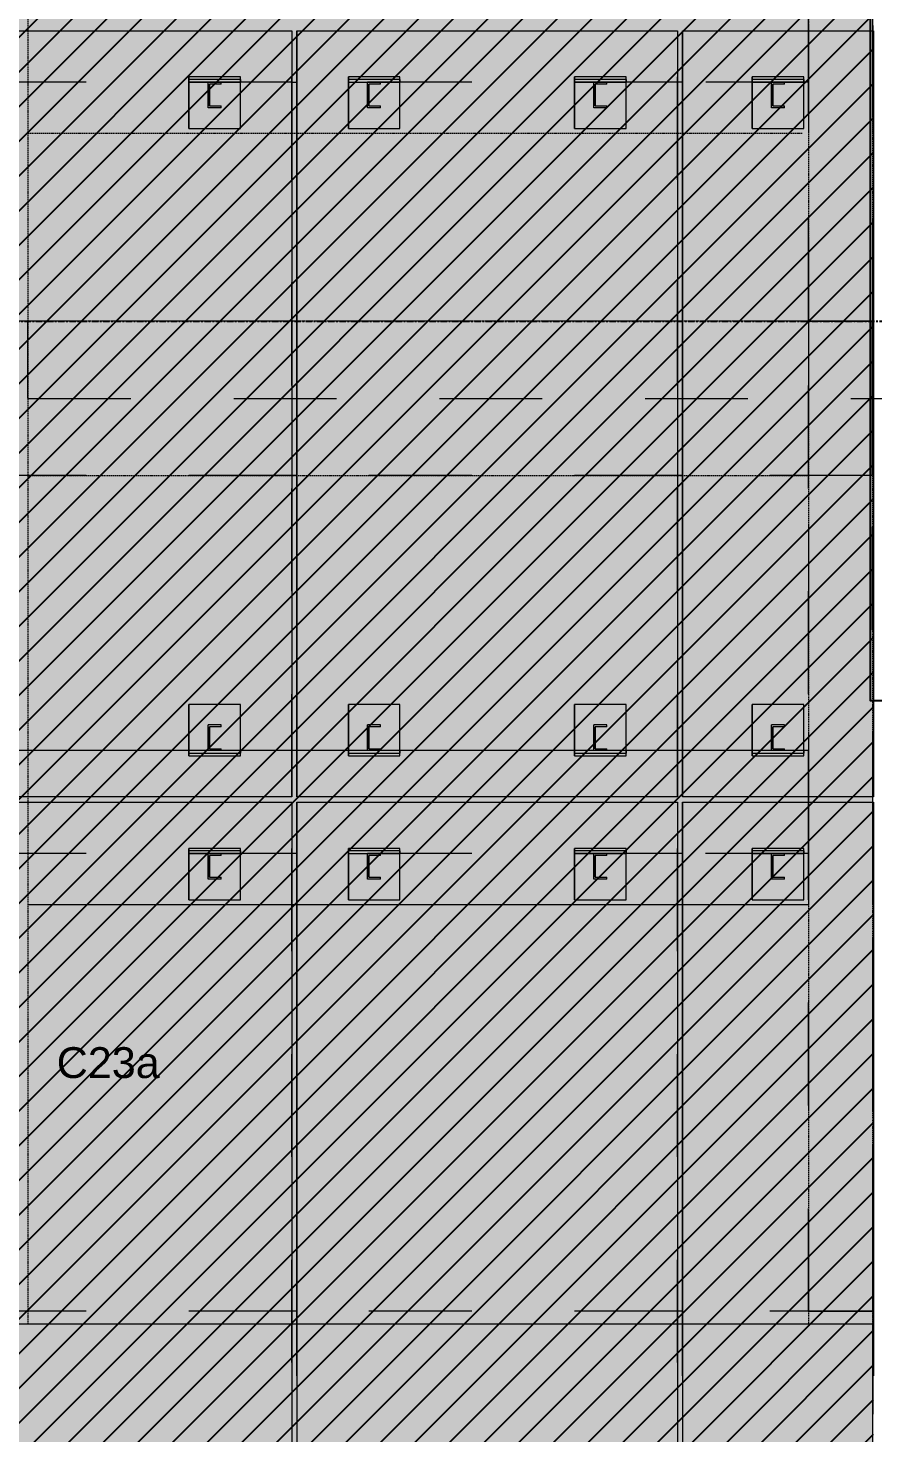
# Model space of a CAD drawing. Header units: millimetres. Extents: x 652937 to 1670132, y 1473552 to 2851037.
# Drawn here: x 766808 to 770093, y 1515147 to 1520610 of the extents above; entities that cross this region are included whole.
import ezdxf
from ezdxf.xclip import XClip

# ---------------------------------------------------------------- set-up
doc = ezdxf.new("R2010")
doc.units = ezdxf.units.MM
doc.header["$XCLIPFRAME"] = 0
for name, pattern in [('HIDDEN', [0.375, 0.25, -0.125]), ('TA_GL_005.00000', [13.75, 5, -1.25, 1.25, -1.25, 5]), ('XKITLINE00', [0]), ('XKITLINE02', [4, 2, -2])]:
    doc.linetypes.add(name, pattern=pattern)
doc.layers.add('000 - 0_HIDE_OBJ_FRAMING_DEF_SUB', color=1, linetype='Continuous', plot=False)
for name, color, linetype in [('000 - 0_SYM_DWG_GRIDLINE_MAIN_COLOR_251', 251, 'Continuous'), ('000 - CONCRETE_WALL_HATCH_', 251, 'Continuous'), ('000 - CONCRETE_WALL_MAIN_COLOR_2', 1, 'Continuous'), ('000 - H A T C H', 9, 'Continuous'), ('CVA044__', 2, 'Continuous')]:
    doc.layers.add(name, color=color, linetype=linetype)
doc.layers.add('A-230-M_FLOOR', color=2, linetype='Continuous', lineweight=25)
doc.layers.add('Part', color=2, linetype='Continuous', lineweight=0)
doc.styles.add('Arial', font='arial.ttf')
doc.styles.add('TA', font='', dxfattribs={"height": 4.5})
doc.styles.get('TA').set_extended_font_data('Cordia New')

# ---------------------------------------------------------------- blocks, each defined once
blk = doc.blocks.new('E2')
at = {"layer": '000 - 0_HIDE_OBJ_FRAMING_DEF_SUB'}
blk.add_lwpolyline([(1661279.1, 114870), (1659779.1, 114870), (1659779.1, 105925), (1661279.1, 105925)], close=True, dxfattribs=at)
blk = doc.blocks.new('12')
at = {"layer": 'Part', "color": 253, "linetype": 'XKITLINE00', "lineweight": 0}
for points in [[(663517.0716, 1524493.4016), (663517.0716, 1524496.3816), (663518.5516, 1524496.3816), (663518.5516, 1524493.4016)], [(663518.5716, 1524493.4016), (663518.5716, 1524496.3816), (663520.0516, 1524496.3816), (663520.0516, 1524493.4016)], [(663520.0716, 1524493.4016), (663520.0716, 1524496.3816), (663520.8136, 1524496.3816), (663520.8136, 1524493.4016)]]:
    blk.add_lwpolyline(points, close=True, dxfattribs=at)
for points in [[(663517.0716, 1524491.1503), (663517.0716, 1524493.3816), (663518.5516, 1524493.3816), (663518.5516, 1524491.1503)], [(663518.5716, 1524491.1503), (663518.5716, 1524493.3816), (663520.0516, 1524493.3816), (663520.0516, 1524491.1503)], [(663520.0716, 1524491.1503), (663520.0716, 1524493.3816), (663520.8136, 1524493.3816), (663520.8136, 1524491.1503)]]:
    blk.add_lwpolyline(points, dxfattribs=at)
blk = doc.blocks.new('PP18_ENT3_SE_ELE2-1')
at = {"layer": 'A-230-M_FLOOR', "color": 3, "lineweight": 9}
blk.add_lwpolyline([(3835, 102450), (-4915, 102450), (-4915, 103500), (-19710, 103500)], dxfattribs=at)
at = {"layer": 'Part', "color": 1, "linetype": 'HIDDEN', "lineweight": 0, "ltscale": 20}
blk.add_line((-5190, 108130), (-8200, 108130), dxfattribs=at)
at = {"layer": 'Part', "color": 1, "linetype": 'XKITLINE00', "lineweight": 0}
for p, q in [((-5165, 105730), (-8200, 105730)), ((-5165, 105130), (-8200, 105130))]:
    blk.add_line(p, q, dxfattribs=at)
at = {"layer": 'Part', "linetype": 'HIDDEN', "lineweight": 0, "ltscale": 20}
for points in [[(-8200, 103500), (-8200, 114420), (-8450, 114420), (-8450, 103500)], [(-4915, 103500), (-4915, 114420), (-5165, 114420), (-5165, 103500)], [(-5165, 107400), (-8200, 107400)], [(-8200, 106800), (-5165, 106800)]]:
    blk.add_lwpolyline(points, dxfattribs=at)
at = {"color": 4, "xscale": 1000, "yscale": 1000, "zscale": 1000}
blk.add_blockref('12', (-663525726.6, -1524387851.6), dxfattribs=at)
blk.add_blockref('E2', (-1664704.6, 0))
at = {"layer": 'CVA044__', "color": 3, "style": 'Arial'}
blk.add_text('C23a', height=120, dxfattribs=at).set_placement((-8089.3, 104456.7))
blk = doc.blocks.new('*A25143587')
at = {"layer": 'Part', "linetype": 'XKITLINE02', "lineweight": 0}
for p, q in [((226.217337, 31.472868), (226.217337, 47.972868)), ((226.217337, 47.972868), (226.217339, 47.972868)), ((226.217337, 47.972868), (227.467339, 47.972868)), ((226.217339, 47.972868), (226.217339, 37.222868)), ((227.467337, 31.472868), (227.467337, 47.972868)), ((227.467339, 47.972868), (227.467339, 37.222868)), ((226.217339, 37.122868), (226.217339, 31.472868)), ((227.467339, 37.122868), (227.467339, 31.472868)), ((226.217339, 31.472868), (226.217337, 31.472868)), ((226.217337, 31.472868), (227.467339, 31.472868))]:
    blk.add_line(p, q, dxfattribs=at)
at = {"layer": 'Part', "linetype": 'XKITLINE00', "lineweight": 0}
for p, q in [((226.217339, 37.222868), (226.217339, 37.122868)), ((227.467339, 37.222868), (227.467339, 37.122868))]:
    blk.add_line(p, q, dxfattribs=at)
blk = doc.blocks.new('*A25213594')
at = {"layer": 'Part', "linetype": 'XKITLINE00', "lineweight": 0}
for p, q in [((208.767361, 37.122868), (216.167361, 37.122868)), ((216.167361, 37.122868), (216.167361, 22.222868)), ((216.167361, 22.222868), (208.767361, 22.222868)), ((208.767361, 22.122868), (216.167361, 22.122868)), ((216.167361, 22.122868), (216.167361, 7.222868))]:
    blk.add_line(p, q, dxfattribs=at)
at = {"layer": 'Part', "linetype": 'XKITLINE02', "lineweight": 0}
for p, q in [((216.16736, 22.222868), (216.16736, 37.122868)), ((216.16736, 7.222868), (216.16736, 22.122868))]:
    blk.add_line(p, q, dxfattribs=at)
blk = doc.blocks.new('*A25223595')
at = {"layer": 'Part', "linetype": 'XKITLINE00', "lineweight": 0}
for p, q in [((216.26736, 37.122868), (216.267361, 37.122868)), ((216.267361, 37.122868), (223.667361, 37.122868)), ((216.267361, 37.122868), (216.267361, 22.222868)), ((223.667361, 37.122868), (223.667361, 22.222868)), ((216.267361, 22.222868), (216.26736, 22.222868)), ((223.667361, 22.222868), (216.267361, 22.222868)), ((216.26736, 22.122868), (216.267361, 22.122868)), ((216.267361, 22.122868), (223.667361, 22.122868)), ((216.267361, 22.122868), (216.267361, 7.222868)), ((223.667361, 22.122868), (223.667361, 7.222868))]:
    blk.add_line(p, q, dxfattribs=at)
at = {"layer": 'Part', "linetype": 'XKITLINE02', "lineweight": 0}
for p, q in [((216.267361, 37.122868), (216.26736, 37.122868)), ((216.26736, 37.122868), (216.26736, 22.222868)), ((223.66736, 22.222868), (223.66736, 37.122868)), ((216.267361, 22.222868), (216.26736, 22.222868)), ((216.267361, 22.122868), (216.26736, 22.122868)), ((216.26736, 22.122868), (216.26736, 7.222868)), ((223.66736, 7.222868), (223.66736, 22.122868))]:
    blk.add_line(p, q, dxfattribs=at)
blk = doc.blocks.new('*A25233596')
at = {"layer": 'Part', "linetype": 'XKITLINE00', "lineweight": 0}
for p, q in [((223.76736, 37.122868), (223.767361, 37.122868)), ((223.767361, 37.122868), (227.477361, 37.122868)), ((223.767361, 37.122868), (223.767361, 22.222868)), ((223.767361, 22.222868), (223.76736, 22.222868)), ((227.477361, 22.222868), (223.767361, 22.222868)), ((223.76736, 22.122868), (223.767361, 22.122868)), ((223.767361, 22.122868), (227.477361, 22.122868)), ((223.767361, 22.122868), (223.767361, 7.222868))]:
    blk.add_line(p, q, dxfattribs=at)
at = {"layer": 'Part', "linetype": 'XKITLINE02', "lineweight": 0}
for p, q in [((223.767361, 37.122868), (223.76736, 37.122868)), ((223.76736, 37.122868), (223.76736, 22.222868)), ((223.767361, 22.222868), (223.76736, 22.222868)), ((223.767361, 22.122868), (223.76736, 22.122868)), ((223.76736, 22.122868), (223.76736, 7.222868))]:
    blk.add_line(p, q, dxfattribs=at)
blk = doc.blocks.new('*A25333606')
at = {"layer": 'Part', "linetype": 'XKITLINE02', "lineweight": 0}
for p, q in [((231.017338, 31.472868), (211.037336, 31.472868)), ((211.037338, 29.972868), (211.037338, 31.472868)), ((231.017338, 29.972868), (231.017338, 31.472868)), ((211.037336, 29.972868), (231.017338, 29.972868))]:
    blk.add_line(p, q, dxfattribs=at)
blk = doc.blocks.new('*A25343607')
at = {"layer": 'Part', "linetype": 'XKITLINE02', "lineweight": 0}
for p, q in [((226.21236, 23.122868), (186.267361, 23.122868)), ((216.167361, 23.122868), (208.767361, 23.122868)), ((223.667361, 23.122868), (216.267361, 23.122868)), ((226.212359, 21.122868), (226.212359, 23.122868)), ((226.212359, 23.122868), (226.21236, 23.122868)), ((226.21236, 23.122868), (226.21236, 21.122868)), ((216.167361, 21.122868), (208.767361, 21.122868)), ((223.667361, 21.122868), (216.267361, 21.122868)), ((226.21236, 21.122868), (223.767361, 21.122868)), ((226.21236, 21.122868), (226.212359, 21.122868))]:
    blk.add_line(p, q, dxfattribs=at)
at = {"layer": 'Part', "linetype": 'XKITLINE00', "lineweight": 0}
for p, q in [((216.267361, 23.122868), (216.167361, 23.122868)), ((223.767361, 23.122868), (223.667361, 23.122868)), ((216.267361, 21.122868), (216.167361, 21.122868)), ((223.767361, 21.122868), (223.667361, 21.122868))]:
    blk.add_line(p, q, dxfattribs=at)
blk = doc.blocks.new('*A25353608')
at = {"layer": 'Part', "linetype": 'XKITLINE02', "lineweight": 0}
for p, q in [((216.167361, 12.222868), (208.767361, 12.222868)), ((223.667361, 12.222868), (216.267361, 12.222868)), ((227.464095, 12.222868), (223.767361, 12.222868)), ((227.464039, 12.222868), (227.464039, 7.222868)), ((227.464095, 12.222868), (227.464095, 7.222868))]:
    blk.add_line(p, q, dxfattribs=at)
at = {"layer": 'Part', "linetype": 'XKITLINE00', "lineweight": 0}
for p, q in [((216.267361, 12.222868), (216.167361, 12.222868)), ((223.767361, 12.222868), (223.667361, 12.222868))]:
    blk.add_line(p, q, dxfattribs=at)
blk = doc.blocks.new('*A25363609')
at = {"layer": 'Part', "linetype": 'XKITLINE02', "lineweight": 0}
for p, q in [((197.537361, 31.472868), (197.537359, 31.472868)), ((197.537359, 31.472868), (197.537359, 28.472868)), ((201.167361, 31.472868), (197.537359, 31.472868)), ((197.537361, 28.472868), (197.537361, 31.472868)), ((208.667361, 31.472868), (201.267361, 31.472868)), ((216.167361, 31.472868), (208.767361, 31.472868)), ((223.667361, 31.472868), (216.267361, 31.472868)), ((227.462361, 31.472868), (223.767361, 31.472868)), ((227.462359, 28.472868), (227.462359, 31.472868)), ((227.462361, 28.472868), (227.462361, 31.472868)), ((197.537359, 28.472868), (197.537361, 28.472868)), ((201.167361, 28.472868), (197.537359, 28.472868)), ((208.667361, 28.472868), (201.267361, 28.472868)), ((216.167361, 28.472868), (208.767361, 28.472868)), ((223.667361, 28.472868), (216.267361, 28.472868)), ((227.462361, 28.472868), (223.767361, 28.472868))]:
    blk.add_line(p, q, dxfattribs=at)
at = {"layer": 'Part', "linetype": 'XKITLINE00', "lineweight": 0}
for p, q in [((201.267361, 31.472868), (201.167361, 31.472868)), ((208.767361, 31.472868), (208.667361, 31.472868)), ((216.267361, 31.472868), (216.167361, 31.472868)), ((223.767361, 31.472868), (223.667361, 31.472868)), ((201.267361, 28.472868), (201.167361, 28.472868)), ((208.767361, 28.472868), (208.667361, 28.472868)), ((216.267361, 28.472868), (216.167361, 28.472868)), ((223.767361, 28.472868), (223.667361, 28.472868))]:
    blk.add_line(p, q, dxfattribs=at)
blk = doc.blocks.new('*A25753648')
at = {"layer": 'Part', "linetype": 'XKITLINE02', "lineweight": 0}
for p, q in [((227.462361, 31.472868), (227.462359, 31.472868)), ((227.462359, 31.472868), (227.462359, 25.472868)), ((227.477361, 31.472868), (227.462359, 31.472868)), ((227.462361, 25.472868), (227.462361, 31.472868)), ((227.462359, 25.472868), (227.462361, 25.472868)), ((227.477361, 25.472868), (227.462359, 25.472868))]:
    blk.add_line(p, q, dxfattribs=at)
blk = doc.blocks.new('*A25763649')
at = {"layer": 'Part', "linetype": 'XKITLINE02', "lineweight": 0}
for p, q in [((227.467338, 31.472868), (227.467338, 33.472868)), ((227.467338, 33.472868), (227.477361, 33.472868)), ((227.467339, 31.472868), (227.467339, 33.472868)), ((227.477361, 31.472868), (227.467338, 31.472868))]:
    blk.add_line(p, q, dxfattribs=at)
blk = doc.blocks.new('*A27493822')
at = {"layer": 'Part', "linetype": 'XKITLINE02', "lineweight": 0}
for p, q in [((215.167407, 21.172868), (214.167406, 21.172868)), ((214.167406, 21.172868), (214.167406, 21.122868)), ((214.167406, 21.122868), (215.167407, 21.122868)), ((214.167407, 21.172868), (214.167407, 21.122868)), ((215.167406, 21.172868), (215.167407, 21.172868)), ((215.167406, 21.172868), (215.167406, 21.122868)), ((215.167406, 21.122868), (215.167407, 21.122868)), ((215.167407, 21.122868), (215.167407, 21.172868))]:
    blk.add_line(p, q, dxfattribs=at)
blk = doc.blocks.new('*A27503823')
at = {"layer": 'Part', "linetype": 'XKITLINE02', "lineweight": 0}
for p, q in [((215.167407, 23.122868), (214.167406, 23.122868)), ((214.167406, 23.122868), (214.167406, 23.072868)), ((214.167406, 23.072868), (215.167407, 23.072868)), ((214.167407, 23.122868), (214.167407, 23.072868)), ((215.167406, 23.122868), (215.167407, 23.122868)), ((215.167406, 23.122868), (215.167406, 23.072868)), ((215.167406, 23.072868), (215.167407, 23.072868)), ((215.167407, 23.072868), (215.167407, 23.122868))]:
    blk.add_line(p, q, dxfattribs=at)
blk = doc.blocks.new('*A27513824')
at = {"layer": 'Part', "linetype": 'XKITLINE02', "lineweight": 0}
for p, q in [((222.667407, 21.172868), (221.667406, 21.172868)), ((221.667406, 21.172868), (221.667406, 21.122868)), ((221.667406, 21.122868), (222.667407, 21.122868)), ((221.667407, 21.172868), (221.667407, 21.122868)), ((222.667406, 21.172868), (222.667407, 21.172868)), ((222.667406, 21.172868), (222.667406, 21.122868)), ((222.667406, 21.122868), (222.667407, 21.122868)), ((222.667407, 21.122868), (222.667407, 21.172868))]:
    blk.add_line(p, q, dxfattribs=at)
blk = doc.blocks.new('*A27523825')
at = {"layer": 'Part', "linetype": 'XKITLINE02', "lineweight": 0}
for p, q in [((218.267407, 21.172868), (217.267406, 21.172868)), ((217.267406, 21.172868), (217.267406, 21.122868)), ((217.267406, 21.122868), (218.267407, 21.122868)), ((217.267407, 21.172868), (217.267407, 21.122868)), ((218.267406, 21.172868), (218.267407, 21.172868)), ((218.267406, 21.172868), (218.267406, 21.122868)), ((218.267406, 21.122868), (218.267407, 21.122868)), ((218.267407, 21.122868), (218.267407, 21.172868))]:
    blk.add_line(p, q, dxfattribs=at)
blk = doc.blocks.new('*A27533826')
at = {"layer": 'Part', "linetype": 'XKITLINE02', "lineweight": 0}
for p, q in [((222.667407, 23.122868), (221.667406, 23.122868)), ((221.667406, 23.122868), (221.667406, 23.072868)), ((221.667406, 23.072868), (222.667407, 23.072868)), ((221.667407, 23.122868), (221.667407, 23.072868)), ((222.667406, 23.122868), (222.667407, 23.122868)), ((222.667406, 23.122868), (222.667406, 23.072868)), ((222.667406, 23.072868), (222.667407, 23.072868)), ((222.667407, 23.072868), (222.667407, 23.122868))]:
    blk.add_line(p, q, dxfattribs=at)
blk = doc.blocks.new('*A27543827')
at = {"layer": 'Part', "linetype": 'XKITLINE02', "lineweight": 0}
for p, q in [((218.267407, 23.122868), (217.267406, 23.122868)), ((217.267406, 23.122868), (217.267406, 23.072868)), ((217.267406, 23.072868), (218.267407, 23.072868)), ((217.267407, 23.122868), (217.267407, 23.072868)), ((218.267406, 23.122868), (218.267407, 23.122868)), ((218.267406, 23.122868), (218.267406, 23.072868)), ((218.267406, 23.072868), (218.267407, 23.072868)), ((218.267407, 23.072868), (218.267407, 23.122868))]:
    blk.add_line(p, q, dxfattribs=at)
blk = doc.blocks.new('*A27553828')
at = {"layer": 'Part', "linetype": 'XKITLINE02', "lineweight": 0}
for p, q in [((226.122407, 23.122868), (225.122406, 23.122868)), ((225.122406, 23.122868), (225.122406, 23.072868)), ((225.122406, 23.072868), (226.122407, 23.072868)), ((225.122407, 23.122868), (225.122407, 23.072868)), ((226.122406, 23.122868), (226.122407, 23.122868)), ((226.122406, 23.122868), (226.122406, 23.072868)), ((226.122406, 23.072868), (226.122407, 23.072868)), ((226.122407, 23.072868), (226.122407, 23.122868))]:
    blk.add_line(p, q, dxfattribs=at)
blk = doc.blocks.new('*A27563829')
at = {"layer": 'Part', "linetype": 'XKITLINE02', "lineweight": 0}
for p, q in [((226.122407, 21.172868), (225.122406, 21.172868)), ((225.122406, 21.172868), (225.122406, 21.122868)), ((225.122406, 21.122868), (226.122407, 21.122868)), ((225.122407, 21.172868), (225.122407, 21.122868)), ((226.122406, 21.172868), (226.122407, 21.172868)), ((226.122406, 21.172868), (226.122406, 21.122868)), ((226.122406, 21.122868), (226.122407, 21.122868)), ((226.122407, 21.122868), (226.122407, 21.172868))]:
    blk.add_line(p, q, dxfattribs=at)
blk = doc.blocks.new('*A27693842')
at = {"layer": 'Part', "linetype": 'XKITLINE02', "lineweight": 0}
for p, q in [((215.167392, 24.022868), (214.16739, 24.022868)), ((214.16739, 24.022868), (214.16739, 23.022868)), ((214.167392, 23.022868), (214.167392, 24.022868)), ((215.16739, 23.022868), (215.16739, 24.022868)), ((215.167392, 23.022868), (215.167392, 24.022868)), ((214.16739, 23.022868), (215.167392, 23.022868))]:
    blk.add_line(p, q, dxfattribs=at)
blk = doc.blocks.new('*A27703843')
at = {"layer": 'Part', "linetype": 'XKITLINE02', "lineweight": 0}
for p, q in [((214.792407, 23.622868), (214.542406, 23.622868)), ((214.542406, 23.122868), (214.542406, 23.622868)), ((214.542407, 23.122868), (214.542407, 23.622868)), ((214.792407, 23.585368), (214.567406, 23.585368)), ((214.567406, 23.585368), (214.567406, 23.160368)), ((214.567407, 23.160368), (214.567407, 23.585368)), ((214.792406, 23.585368), (214.792406, 23.622868)), ((214.792407, 23.585368), (214.792407, 23.622868)), ((214.792407, 23.122868), (214.542406, 23.122868)), ((214.567406, 23.160368), (214.792407, 23.160368)), ((214.792406, 23.122868), (214.792406, 23.160368)), ((214.792407, 23.122868), (214.792407, 23.160368))]:
    blk.add_line(p, q, dxfattribs=at)
blk = doc.blocks.new('*A27713844')
at = {"layer": 'Part', "linetype": 'XKITLINE02', "lineweight": 0}
for p, q in [((215.167392, 21.222868), (214.16739, 21.222868)), ((214.16739, 21.222868), (214.16739, 20.222868)), ((214.167392, 20.222868), (214.167392, 21.222868)), ((215.16739, 20.222868), (215.16739, 21.222868)), ((215.167392, 20.222868), (215.167392, 21.222868)), ((214.16739, 20.222868), (215.167392, 20.222868))]:
    blk.add_line(p, q, dxfattribs=at)
blk = doc.blocks.new('*A27723845')
at = {"layer": 'Part', "linetype": 'XKITLINE02', "lineweight": 0}
for p, q in [((214.792407, 21.122868), (214.542406, 21.122868)), ((214.542406, 20.622868), (214.542406, 21.122868)), ((214.542407, 20.622868), (214.542407, 21.122868)), ((214.792407, 21.085368), (214.567406, 21.085368)), ((214.567406, 21.085368), (214.567406, 20.660368)), ((214.567407, 20.660368), (214.567407, 21.085368)), ((214.792406, 21.085368), (214.792406, 21.122868)), ((214.792407, 21.085368), (214.792407, 21.122868)), ((214.792407, 20.622868), (214.542406, 20.622868)), ((214.567406, 20.660368), (214.792407, 20.660368)), ((214.792406, 20.622868), (214.792406, 20.660368)), ((214.792407, 20.622868), (214.792407, 20.660368))]:
    blk.add_line(p, q, dxfattribs=at)
blk = doc.blocks.new('*A27733846')
at = {"layer": 'Part', "linetype": 'XKITLINE02', "lineweight": 0}
for p, q in [((222.667392, 21.222868), (221.66739, 21.222868)), ((221.66739, 21.222868), (221.66739, 20.222868)), ((221.667392, 20.222868), (221.667392, 21.222868)), ((222.66739, 20.222868), (222.66739, 21.222868)), ((222.667392, 20.222868), (222.667392, 21.222868)), ((221.66739, 20.222868), (222.667392, 20.222868))]:
    blk.add_line(p, q, dxfattribs=at)
blk = doc.blocks.new('*A27743847')
at = {"layer": 'Part', "linetype": 'XKITLINE02', "lineweight": 0}
for p, q in [((218.267392, 21.222868), (217.26739, 21.222868)), ((217.26739, 21.222868), (217.26739, 20.222868)), ((217.267392, 20.222868), (217.267392, 21.222868)), ((218.26739, 20.222868), (218.26739, 21.222868)), ((218.267392, 20.222868), (218.267392, 21.222868)), ((217.26739, 20.222868), (218.267392, 20.222868))]:
    blk.add_line(p, q, dxfattribs=at)
blk = doc.blocks.new('*A27753848')
at = {"layer": 'Part', "linetype": 'XKITLINE02', "lineweight": 0}
for p, q in [((222.292407, 21.122868), (222.042406, 21.122868)), ((222.042406, 20.622868), (222.042406, 21.122868)), ((222.042407, 20.622868), (222.042407, 21.122868)), ((222.292407, 21.085368), (222.067406, 21.085368)), ((222.067406, 21.085368), (222.067406, 20.660368)), ((222.067407, 20.660368), (222.067407, 21.085368)), ((222.292406, 21.085368), (222.292406, 21.122868)), ((222.292407, 21.085368), (222.292407, 21.122868)), ((222.292407, 20.622868), (222.042406, 20.622868)), ((222.067406, 20.660368), (222.292407, 20.660368)), ((222.292406, 20.622868), (222.292406, 20.660368)), ((222.292407, 20.622868), (222.292407, 20.660368))]:
    blk.add_line(p, q, dxfattribs=at)
blk = doc.blocks.new('*A27763849')
at = {"layer": 'Part', "linetype": 'XKITLINE02', "lineweight": 0}
for p, q in [((217.892407, 21.122868), (217.642406, 21.122868)), ((217.642406, 20.622868), (217.642406, 21.122868)), ((217.642407, 20.622868), (217.642407, 21.122868)), ((217.892407, 21.085368), (217.667406, 21.085368)), ((217.667406, 21.085368), (217.667406, 20.660368)), ((217.667407, 20.660368), (217.667407, 21.085368)), ((217.892406, 21.085368), (217.892406, 21.122868)), ((217.892407, 21.085368), (217.892407, 21.122868)), ((217.892407, 20.622868), (217.642406, 20.622868)), ((217.667406, 20.660368), (217.892407, 20.660368)), ((217.892406, 20.622868), (217.892406, 20.660368)), ((217.892407, 20.622868), (217.892407, 20.660368))]:
    blk.add_line(p, q, dxfattribs=at)
blk = doc.blocks.new('*A27773850')
at = {"layer": 'Part', "linetype": 'XKITLINE02', "lineweight": 0}
for p, q in [((222.292407, 23.622868), (222.042406, 23.622868)), ((222.042406, 23.122868), (222.042406, 23.622868)), ((222.042407, 23.122868), (222.042407, 23.622868)), ((222.292407, 23.585368), (222.067406, 23.585368)), ((222.067406, 23.585368), (222.067406, 23.160368)), ((222.067407, 23.160368), (222.067407, 23.585368)), ((222.292406, 23.585368), (222.292406, 23.622868)), ((222.292407, 23.585368), (222.292407, 23.622868)), ((222.292407, 23.122868), (222.042406, 23.122868)), ((222.067406, 23.160368), (222.292407, 23.160368)), ((222.292406, 23.122868), (222.292406, 23.160368)), ((222.292407, 23.122868), (222.292407, 23.160368))]:
    blk.add_line(p, q, dxfattribs=at)
blk = doc.blocks.new('*A27783851')
at = {"layer": 'Part', "linetype": 'XKITLINE02', "lineweight": 0}
for p, q in [((217.892407, 23.622868), (217.642406, 23.622868)), ((217.642406, 23.122868), (217.642406, 23.622868)), ((217.642407, 23.122868), (217.642407, 23.622868)), ((217.892407, 23.585368), (217.667406, 23.585368)), ((217.667406, 23.585368), (217.667406, 23.160368)), ((217.667407, 23.160368), (217.667407, 23.585368)), ((217.892406, 23.585368), (217.892406, 23.622868)), ((217.892407, 23.585368), (217.892407, 23.622868)), ((217.892407, 23.122868), (217.642406, 23.122868)), ((217.667406, 23.160368), (217.892407, 23.160368)), ((217.892406, 23.122868), (217.892406, 23.160368)), ((217.892407, 23.122868), (217.892407, 23.160368))]:
    blk.add_line(p, q, dxfattribs=at)
blk = doc.blocks.new('*A27793852')
at = {"layer": 'Part', "linetype": 'XKITLINE02', "lineweight": 0}
for p, q in [((222.667392, 24.022868), (221.66739, 24.022868)), ((221.66739, 24.022868), (221.66739, 23.022868)), ((221.667392, 23.022868), (221.667392, 24.022868)), ((222.66739, 23.022868), (222.66739, 24.022868)), ((222.667392, 23.022868), (222.667392, 24.022868)), ((221.66739, 23.022868), (222.667392, 23.022868))]:
    blk.add_line(p, q, dxfattribs=at)
blk = doc.blocks.new('*A27803853')
at = {"layer": 'Part', "linetype": 'XKITLINE02', "lineweight": 0}
for p, q in [((218.267392, 24.022868), (217.26739, 24.022868)), ((217.26739, 24.022868), (217.26739, 23.022868)), ((217.267392, 23.022868), (217.267392, 24.022868)), ((218.26739, 23.022868), (218.26739, 24.022868)), ((218.267392, 23.022868), (218.267392, 24.022868)), ((217.26739, 23.022868), (218.267392, 23.022868))]:
    blk.add_line(p, q, dxfattribs=at)
blk = doc.blocks.new('*A27813854')
at = {"layer": 'Part', "linetype": 'XKITLINE02', "lineweight": 0}
for p, q in [((226.122392, 24.022868), (225.12239, 24.022868)), ((225.12239, 24.022868), (225.12239, 23.022868)), ((225.122392, 23.022868), (225.122392, 24.022868)), ((226.12239, 23.022868), (226.12239, 24.022868)), ((226.122392, 23.022868), (226.122392, 24.022868)), ((225.12239, 23.022868), (226.122392, 23.022868))]:
    blk.add_line(p, q, dxfattribs=at)
blk = doc.blocks.new('*A27823855')
at = {"layer": 'Part', "linetype": 'XKITLINE02', "lineweight": 0}
for p, q in [((225.747407, 23.622868), (225.497406, 23.622868)), ((225.497406, 23.122868), (225.497406, 23.622868)), ((225.497407, 23.122868), (225.497407, 23.622868)), ((225.747407, 23.585368), (225.522406, 23.585368)), ((225.522406, 23.585368), (225.522406, 23.160368)), ((225.522407, 23.160368), (225.522407, 23.585368)), ((225.747406, 23.585368), (225.747406, 23.622868)), ((225.747407, 23.585368), (225.747407, 23.622868)), ((225.747407, 23.122868), (225.497406, 23.122868)), ((225.522406, 23.160368), (225.747407, 23.160368)), ((225.747406, 23.122868), (225.747406, 23.160368)), ((225.747407, 23.122868), (225.747407, 23.160368))]:
    blk.add_line(p, q, dxfattribs=at)
blk = doc.blocks.new('*A27833856')
at = {"layer": 'Part', "linetype": 'XKITLINE02', "lineweight": 0}
for p, q in [((226.122392, 21.222868), (225.12239, 21.222868)), ((225.12239, 21.222868), (225.12239, 20.222868)), ((225.122392, 20.222868), (225.122392, 21.222868)), ((226.12239, 20.222868), (226.12239, 21.222868)), ((226.122392, 20.222868), (226.122392, 21.222868)), ((225.12239, 20.222868), (226.122392, 20.222868))]:
    blk.add_line(p, q, dxfattribs=at)
blk = doc.blocks.new('*A27843857')
at = {"layer": 'Part', "linetype": 'XKITLINE02', "lineweight": 0}
for p, q in [((225.747407, 21.122868), (225.497406, 21.122868)), ((225.497406, 20.622868), (225.497406, 21.122868)), ((225.497407, 20.622868), (225.497407, 21.122868)), ((225.747407, 21.085368), (225.522406, 21.085368)), ((225.522406, 21.085368), (225.522406, 20.660368)), ((225.522407, 20.660368), (225.522407, 21.085368)), ((225.747406, 21.085368), (225.747406, 21.122868)), ((225.747407, 21.085368), (225.747407, 21.122868)), ((225.747407, 20.622868), (225.497406, 20.622868)), ((225.522406, 20.660368), (225.747407, 20.660368)), ((225.747406, 20.622868), (225.747406, 20.660368)), ((225.747407, 20.622868), (225.747407, 20.660368))]:
    blk.add_line(p, q, dxfattribs=at)
blk = doc.blocks.new('*A27923865')
at = {"layer": 'Part', "linetype": 'XKITLINE02', "lineweight": 0}
for p, q in [((226.212359, 12.222868), (226.212359, 31.472868)), ((226.212359, 31.472868), (226.212361, 31.472868)), ((226.212359, 31.472868), (227.462361, 31.472868)), ((226.212361, 31.472868), (226.212361, 22.222868)), ((227.462359, 31.472868), (227.462359, 12.222868)), ((227.462361, 31.472868), (227.462361, 22.222868)), ((226.212361, 22.122868), (226.212361, 12.222868)), ((227.462361, 22.122868), (227.462361, 12.222868)), ((226.212361, 12.222868), (226.212359, 12.222868)), ((226.212359, 12.222868), (227.462361, 12.222868))]:
    blk.add_line(p, q, dxfattribs=at)
at = {"layer": 'Part', "linetype": 'XKITLINE00', "lineweight": 0}
for p, q in [((226.212361, 22.222868), (226.212361, 22.122868)), ((227.462361, 22.222868), (227.462361, 22.122868))]:
    blk.add_line(p, q, dxfattribs=at)
blk = doc.blocks.new('*A28013874')
at = {"layer": 'Part', "linetype": 'XKITLINE02', "lineweight": 0}
for p, q in [((226.217338, 36.122868), (226.217338, 38.122868)), ((226.217339, 37.122868), (226.217339, 36.122868)), ((216.167361, 36.122868), (208.667361, 36.122868)), ((223.667361, 36.122868), (216.167361, 36.122868)), ((226.217339, 36.122868), (222.667407, 36.122868)), ((226.217339, 36.122868), (226.217338, 36.122868))]:
    blk.add_line(p, q, dxfattribs=at)
at = {"layer": 'Part', "linetype": 'XKITLINE00', "lineweight": 0}
for p, q in [((226.217339, 37.222868), (226.217339, 37.122868)), ((216.167361, 36.122868), (216.267361, 36.122868)), ((223.767361, 36.122868), (223.667361, 36.122868))]:
    blk.add_line(p, q, dxfattribs=at)
blk = doc.blocks.new('*A31634235')
at = {"layer": 'Part', "linetype": 'XKITLINE02', "lineweight": 0}
for p, q in [((215.167407, 36.172868), (214.167406, 36.172868)), ((214.167406, 36.172868), (214.167406, 36.122868)), ((214.167406, 36.122868), (215.167407, 36.122868)), ((214.167407, 36.172868), (214.167407, 36.122868)), ((215.167406, 36.172868), (215.167407, 36.172868)), ((215.167406, 36.172868), (215.167406, 36.122868)), ((215.167406, 36.122868), (215.167407, 36.122868)), ((215.167407, 36.122868), (215.167407, 36.172868))]:
    blk.add_line(p, q, dxfattribs=at)
blk = doc.blocks.new('*A31664238')
at = {"layer": 'Part', "linetype": 'XKITLINE02', "lineweight": 0}
for p, q in [((222.667407, 36.172868), (221.667406, 36.172868)), ((221.667406, 36.172868), (221.667406, 36.122868)), ((221.667406, 36.122868), (222.667407, 36.122868)), ((221.667407, 36.172868), (221.667407, 36.122868)), ((222.667406, 36.172868), (222.667407, 36.172868)), ((222.667406, 36.172868), (222.667406, 36.122868)), ((222.667406, 36.122868), (222.667407, 36.122868)), ((222.667407, 36.122868), (222.667407, 36.172868))]:
    blk.add_line(p, q, dxfattribs=at)
blk = doc.blocks.new('*A31674239')
at = {"layer": 'Part', "linetype": 'XKITLINE02', "lineweight": 0}
for p, q in [((218.267407, 36.172868), (217.267406, 36.172868)), ((217.267406, 36.172868), (217.267406, 36.122868)), ((217.267406, 36.122868), (218.267407, 36.122868)), ((217.267407, 36.172868), (217.267407, 36.122868)), ((218.267406, 36.172868), (218.267407, 36.172868)), ((218.267406, 36.172868), (218.267406, 36.122868)), ((218.267406, 36.122868), (218.267407, 36.122868)), ((218.267407, 36.122868), (218.267407, 36.172868))]:
    blk.add_line(p, q, dxfattribs=at)
blk = doc.blocks.new('*A31684240')
at = {"layer": 'Part', "linetype": 'XKITLINE02', "lineweight": 0}
for p, q in [((226.122407, 36.172868), (225.122406, 36.172868)), ((225.122406, 36.172868), (225.122406, 36.122868)), ((225.122406, 36.122868), (226.122407, 36.122868)), ((225.122407, 36.172868), (225.122407, 36.122868)), ((226.122406, 36.172868), (226.122407, 36.172868)), ((226.122406, 36.172868), (226.122406, 36.122868)), ((226.122406, 36.122868), (226.122407, 36.122868)), ((226.122407, 36.122868), (226.122407, 36.172868))]:
    blk.add_line(p, q, dxfattribs=at)
blk = doc.blocks.new('*A31704242')
at = {"layer": 'Part', "linetype": 'XKITLINE02', "lineweight": 0}
for p, q in [((215.167392, 36.222868), (214.16739, 36.222868)), ((214.16739, 36.222868), (214.16739, 35.222868)), ((214.167392, 35.222868), (214.167392, 36.222868)), ((215.16739, 35.222868), (215.16739, 36.222868)), ((215.167392, 35.222868), (215.167392, 36.222868)), ((214.16739, 35.222868), (215.167392, 35.222868))]:
    blk.add_line(p, q, dxfattribs=at)
blk = doc.blocks.new('*A31714243')
at = {"layer": 'Part', "linetype": 'XKITLINE02', "lineweight": 0}
for p, q in [((214.792407, 36.122868), (214.542406, 36.122868)), ((214.542406, 35.622868), (214.542406, 36.122868)), ((214.542407, 35.622868), (214.542407, 36.122868)), ((214.792407, 36.085368), (214.567406, 36.085368)), ((214.567406, 36.085368), (214.567406, 35.660368)), ((214.567407, 35.660368), (214.567407, 36.085368)), ((214.792406, 36.085368), (214.792406, 36.122868)), ((214.792407, 36.085368), (214.792407, 36.122868)), ((214.792407, 35.622868), (214.542406, 35.622868)), ((214.567406, 35.660368), (214.792407, 35.660368)), ((214.792406, 35.622868), (214.792406, 35.660368)), ((214.792407, 35.622868), (214.792407, 35.660368))]:
    blk.add_line(p, q, dxfattribs=at)
blk = doc.blocks.new('*A31784250')
at = {"layer": 'Part', "linetype": 'XKITLINE02', "lineweight": 0}
for p, q in [((222.292407, 36.122868), (222.042406, 36.122868)), ((222.042406, 35.622868), (222.042406, 36.122868)), ((222.042407, 35.622868), (222.042407, 36.122868)), ((222.292407, 36.085368), (222.067406, 36.085368)), ((222.067406, 36.085368), (222.067406, 35.660368)), ((222.067407, 35.660368), (222.067407, 36.085368)), ((222.292406, 36.085368), (222.292406, 36.122868)), ((222.292407, 36.085368), (222.292407, 36.122868)), ((222.292407, 35.622868), (222.042406, 35.622868)), ((222.067406, 35.660368), (222.292407, 35.660368)), ((222.292406, 35.622868), (222.292406, 35.660368)), ((222.292407, 35.622868), (222.292407, 35.660368))]:
    blk.add_line(p, q, dxfattribs=at)
blk = doc.blocks.new('*A31794251')
at = {"layer": 'Part', "linetype": 'XKITLINE02', "lineweight": 0}
for p, q in [((217.892407, 36.122868), (217.642406, 36.122868)), ((217.642406, 35.622868), (217.642406, 36.122868)), ((217.642407, 35.622868), (217.642407, 36.122868)), ((217.892407, 36.085368), (217.667406, 36.085368)), ((217.667406, 36.085368), (217.667406, 35.660368)), ((217.667407, 35.660368), (217.667407, 36.085368)), ((217.892406, 36.085368), (217.892406, 36.122868)), ((217.892407, 36.085368), (217.892407, 36.122868)), ((217.892407, 35.622868), (217.642406, 35.622868)), ((217.667406, 35.660368), (217.892407, 35.660368)), ((217.892406, 35.622868), (217.892406, 35.660368)), ((217.892407, 35.622868), (217.892407, 35.660368))]:
    blk.add_line(p, q, dxfattribs=at)
blk = doc.blocks.new('*A31804252')
at = {"layer": 'Part', "linetype": 'XKITLINE02', "lineweight": 0}
for p, q in [((222.667392, 36.222868), (221.66739, 36.222868)), ((221.66739, 36.222868), (221.66739, 35.222868)), ((221.667392, 35.222868), (221.667392, 36.222868)), ((222.66739, 35.222868), (222.66739, 36.222868)), ((222.667392, 35.222868), (222.667392, 36.222868)), ((221.66739, 35.222868), (222.667392, 35.222868))]:
    blk.add_line(p, q, dxfattribs=at)
blk = doc.blocks.new('*A31814253')
at = {"layer": 'Part', "linetype": 'XKITLINE02', "lineweight": 0}
for p, q in [((218.267392, 36.222868), (217.26739, 36.222868)), ((217.26739, 36.222868), (217.26739, 35.222868)), ((217.267392, 35.222868), (217.267392, 36.222868)), ((218.26739, 35.222868), (218.26739, 36.222868)), ((218.267392, 35.222868), (218.267392, 36.222868)), ((217.26739, 35.222868), (218.267392, 35.222868))]:
    blk.add_line(p, q, dxfattribs=at)
blk = doc.blocks.new('*A31824254')
at = {"layer": 'Part', "linetype": 'XKITLINE02', "lineweight": 0}
for p, q in [((226.122392, 36.222868), (225.12239, 36.222868)), ((225.12239, 36.222868), (225.12239, 35.222868)), ((225.122392, 35.222868), (225.122392, 36.222868)), ((226.12239, 35.222868), (226.12239, 36.222868)), ((226.122392, 35.222868), (226.122392, 36.222868)), ((225.12239, 35.222868), (226.122392, 35.222868))]:
    blk.add_line(p, q, dxfattribs=at)
blk = doc.blocks.new('*A31834255')
at = {"layer": 'Part', "linetype": 'XKITLINE02', "lineweight": 0}
for p, q in [((225.747407, 36.122868), (225.497406, 36.122868)), ((225.497406, 35.622868), (225.497406, 36.122868)), ((225.497407, 35.622868), (225.497407, 36.122868)), ((225.747407, 36.085368), (225.522406, 36.085368)), ((225.522406, 36.085368), (225.522406, 35.660368)), ((225.522407, 35.660368), (225.522407, 36.085368)), ((225.747406, 36.085368), (225.747406, 36.122868)), ((225.747407, 36.085368), (225.747407, 36.122868)), ((225.747407, 35.622868), (225.497406, 35.622868)), ((225.522406, 35.660368), (225.747407, 35.660368)), ((225.747406, 35.622868), (225.747406, 35.660368)), ((225.747407, 35.622868), (225.747407, 35.660368))]:
    blk.add_line(p, q, dxfattribs=at)
blk = doc.blocks.new('PP18_ENT3_SE_ELE2-2')
at = {"lineweight": 0, "xscale": 200, "yscale": 200, "zscale": 200}
for name in ['*A25213594', '*A25223595', '*A25233596', '*A25143587', '*A28013874', '*A31704242', '*A31634235', '*A31814253', '*A31674239', '*A31804252', '*A31664238', '*A31824254', '*A31684240', '*A31714243', '*A31794251', '*A31784250', '*A31834255', '*A25763649', '*A25363609', '*A25333606', '*A27923865', '*A25753648', '*A27693842', '*A27803853', '*A27793852', '*A27813854', '*A27703843', '*A27783851', '*A27773850', '*A27823855', '*A25343607', '*A27503823', '*A27543827', '*A27533826', '*A27553828', '*A27713844', '*A27493822', '*A27743847', '*A27523825', '*A27733846', '*A27513824', '*A27833856', '*A27563829', '*A27723845', '*A27763849', '*A27753848', '*A27843857', '*A25353608']:
    blk.add_blockref(name, (-50408.4678, 101105.4264), dxfattribs=at)
blk = doc.blocks.new('*U6164')
at = {"layer": '000 - 0_SYM_DWG_GRIDLINE_MAIN_COLOR_251', "linetype": 'ByBlock', "ltscale": 5}
blk.add_line((200, 0), (-30071, 0), dxfattribs=at)
at = {"style": 'TA', "flags": 1}
blk.add_attdef('LOCATION', (6, -6), '', height=4.5, rotation=270, dxfattribs=at)
blk = doc.blocks.new('W-1-PP18-ST_ENT3_REV02_20260413-044638_PP18_ENT3_ELE2-DIM')
at = {"layer": '000 - 0_SYM_DWG_GRIDLINE_MAIN_COLOR_251', "color": 6, "linetype": 'TA_GL_005.00000', "rotation": 180}
blk.add_blockref('*U6164', (-21271, 107400), dxfattribs=at)
blk = doc.blocks.new('*U6174')
at = {"layer": '000 - H A T C H'}
h = blk.add_hatch(dxfattribs=at)
h.set_pattern_fill('AR-CONC', color=8, scale=0.05)
h.paths.add_polyline_path([(7281, 0), (0, 0), (0, -2980), (15523, -2980), (15523, 9340), (7281, 9340)])
blk = doc.blocks.new('A$Cfa402d38')
at = {"layer": '000 - CONCRETE_WALL_MAIN_COLOR_2'}
blk.add_blockref('*U6174', (314, -1870), dxfattribs=at)
at = {"layer": '000 - CONCRETE_WALL_HATCH_'}
h = blk.add_hatch(dxfattribs=at)
h.set_pattern_fill('ANSI31', color=1, scale=30)
h.paths.add_polyline_path([(314, -1870), (314, -4850), (15837, -4850), (15837, 7470), (7595, 7470), (7595, -1870)])

msp = doc.modelspace()

# ---------------------------------------------------------------- block references
at = {"color": 6}
msp.add_blockref('A$Cfa402d38', (754258.1769, 1519470.4203), dxfattribs=at)

# ---------------------------------------------------------------- next in the draw order: block references
ref = msp.add_blockref('PP18_ENT3_SE_ELE2-2', (775008.1769, 1412070.4203), dxfattribs=at)
XClip(ref).set_block_clipping_path([(-26088.7758649617, 100920), (12661.2241350383, 117178.2602934372)])

# ---------------------------------------------------------------- next in the draw order: block references
ref = msp.add_blockref('PP18_ENT3_SE_ELE2-1', (775008.1769, 1412070.4203), dxfattribs=at)
XClip(ref).set_block_clipping_path([(-21816.709593582, 100920), (8800.0000001194, 118767.7153737911)])

# ---------------------------------------------------------------- next in the draw order: block references
msp.add_blockref('W-1-PP18-ST_ENT3_REV02_20260413-044638_PP18_ENT3_ELE2-DIM', (775008.1769, 1412070.4203), dxfattribs=at)

doc.saveas('drawing.dxf')
